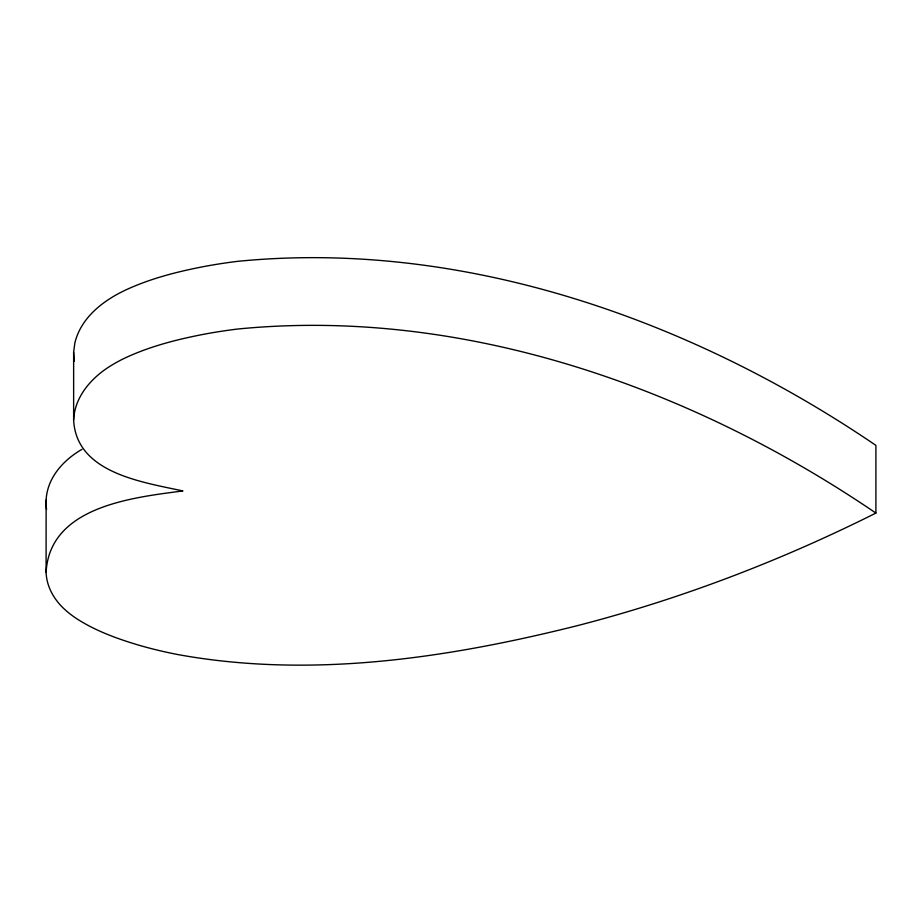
<?xml version="1.0" encoding="UTF-8"?>
<svg xmlns="http://www.w3.org/2000/svg" width="922" height="922" viewBox="0 0 922 922"><rect width="100%" height="100%" fill="white"/><g stroke="black" fill="none" stroke-linecap="round" stroke-linejoin="round"><path stroke-width="1.38" d="M46.1 572.251C49.719 506.616 132.088 497.546 182.925 490.953C142.184 482.045 76.226 473.009 73.633 419.983L73.633 352.285L74.82 343.203A285.693 118.477 0 0 1 78.981 331.367C85.942 316.834 98.366 305.666 111.942 297.368A181.784 75.385 0 0 1 125.496 290.084C150.424 278.49 177.255 271.679 204.154 266.504A265.121 109.949 0 0 1 237.288 261.375C462.406 239.005 691.258 319.623 875.9 445.372L875.9 513.07C780.865 560.657 681.058 598.851 578.129 625.462C447.792 658.181 310.53 678.926 176.92 654.389A264.706 109.776 0 0 1 138.68 645.135C117.267 638.762 95.946 631.04 77.045 618.927A181.784 75.385 0 0 1 66.338 610.86C55.02 601.213 46.538 587.395 46.1 572.251L46.123 500.047M73.633 419.983C74.67 396.091 92.315 376.741 111.942 365.066A181.784 75.385 0 0 1 125.496 357.782C150.424 346.188 177.255 339.377 204.154 334.202A265.121 109.949 0 0 1 237.288 329.073C462.406 306.703 691.258 387.321 875.9 513.07M81.977 449.337C64.817 459.214 49.465 475.233 46.561 495.517A285.693 118.477 0 0 0 46.307 507.48L46.561 509.417M74.267 361.355L73.633 352.285"/></g></svg>
